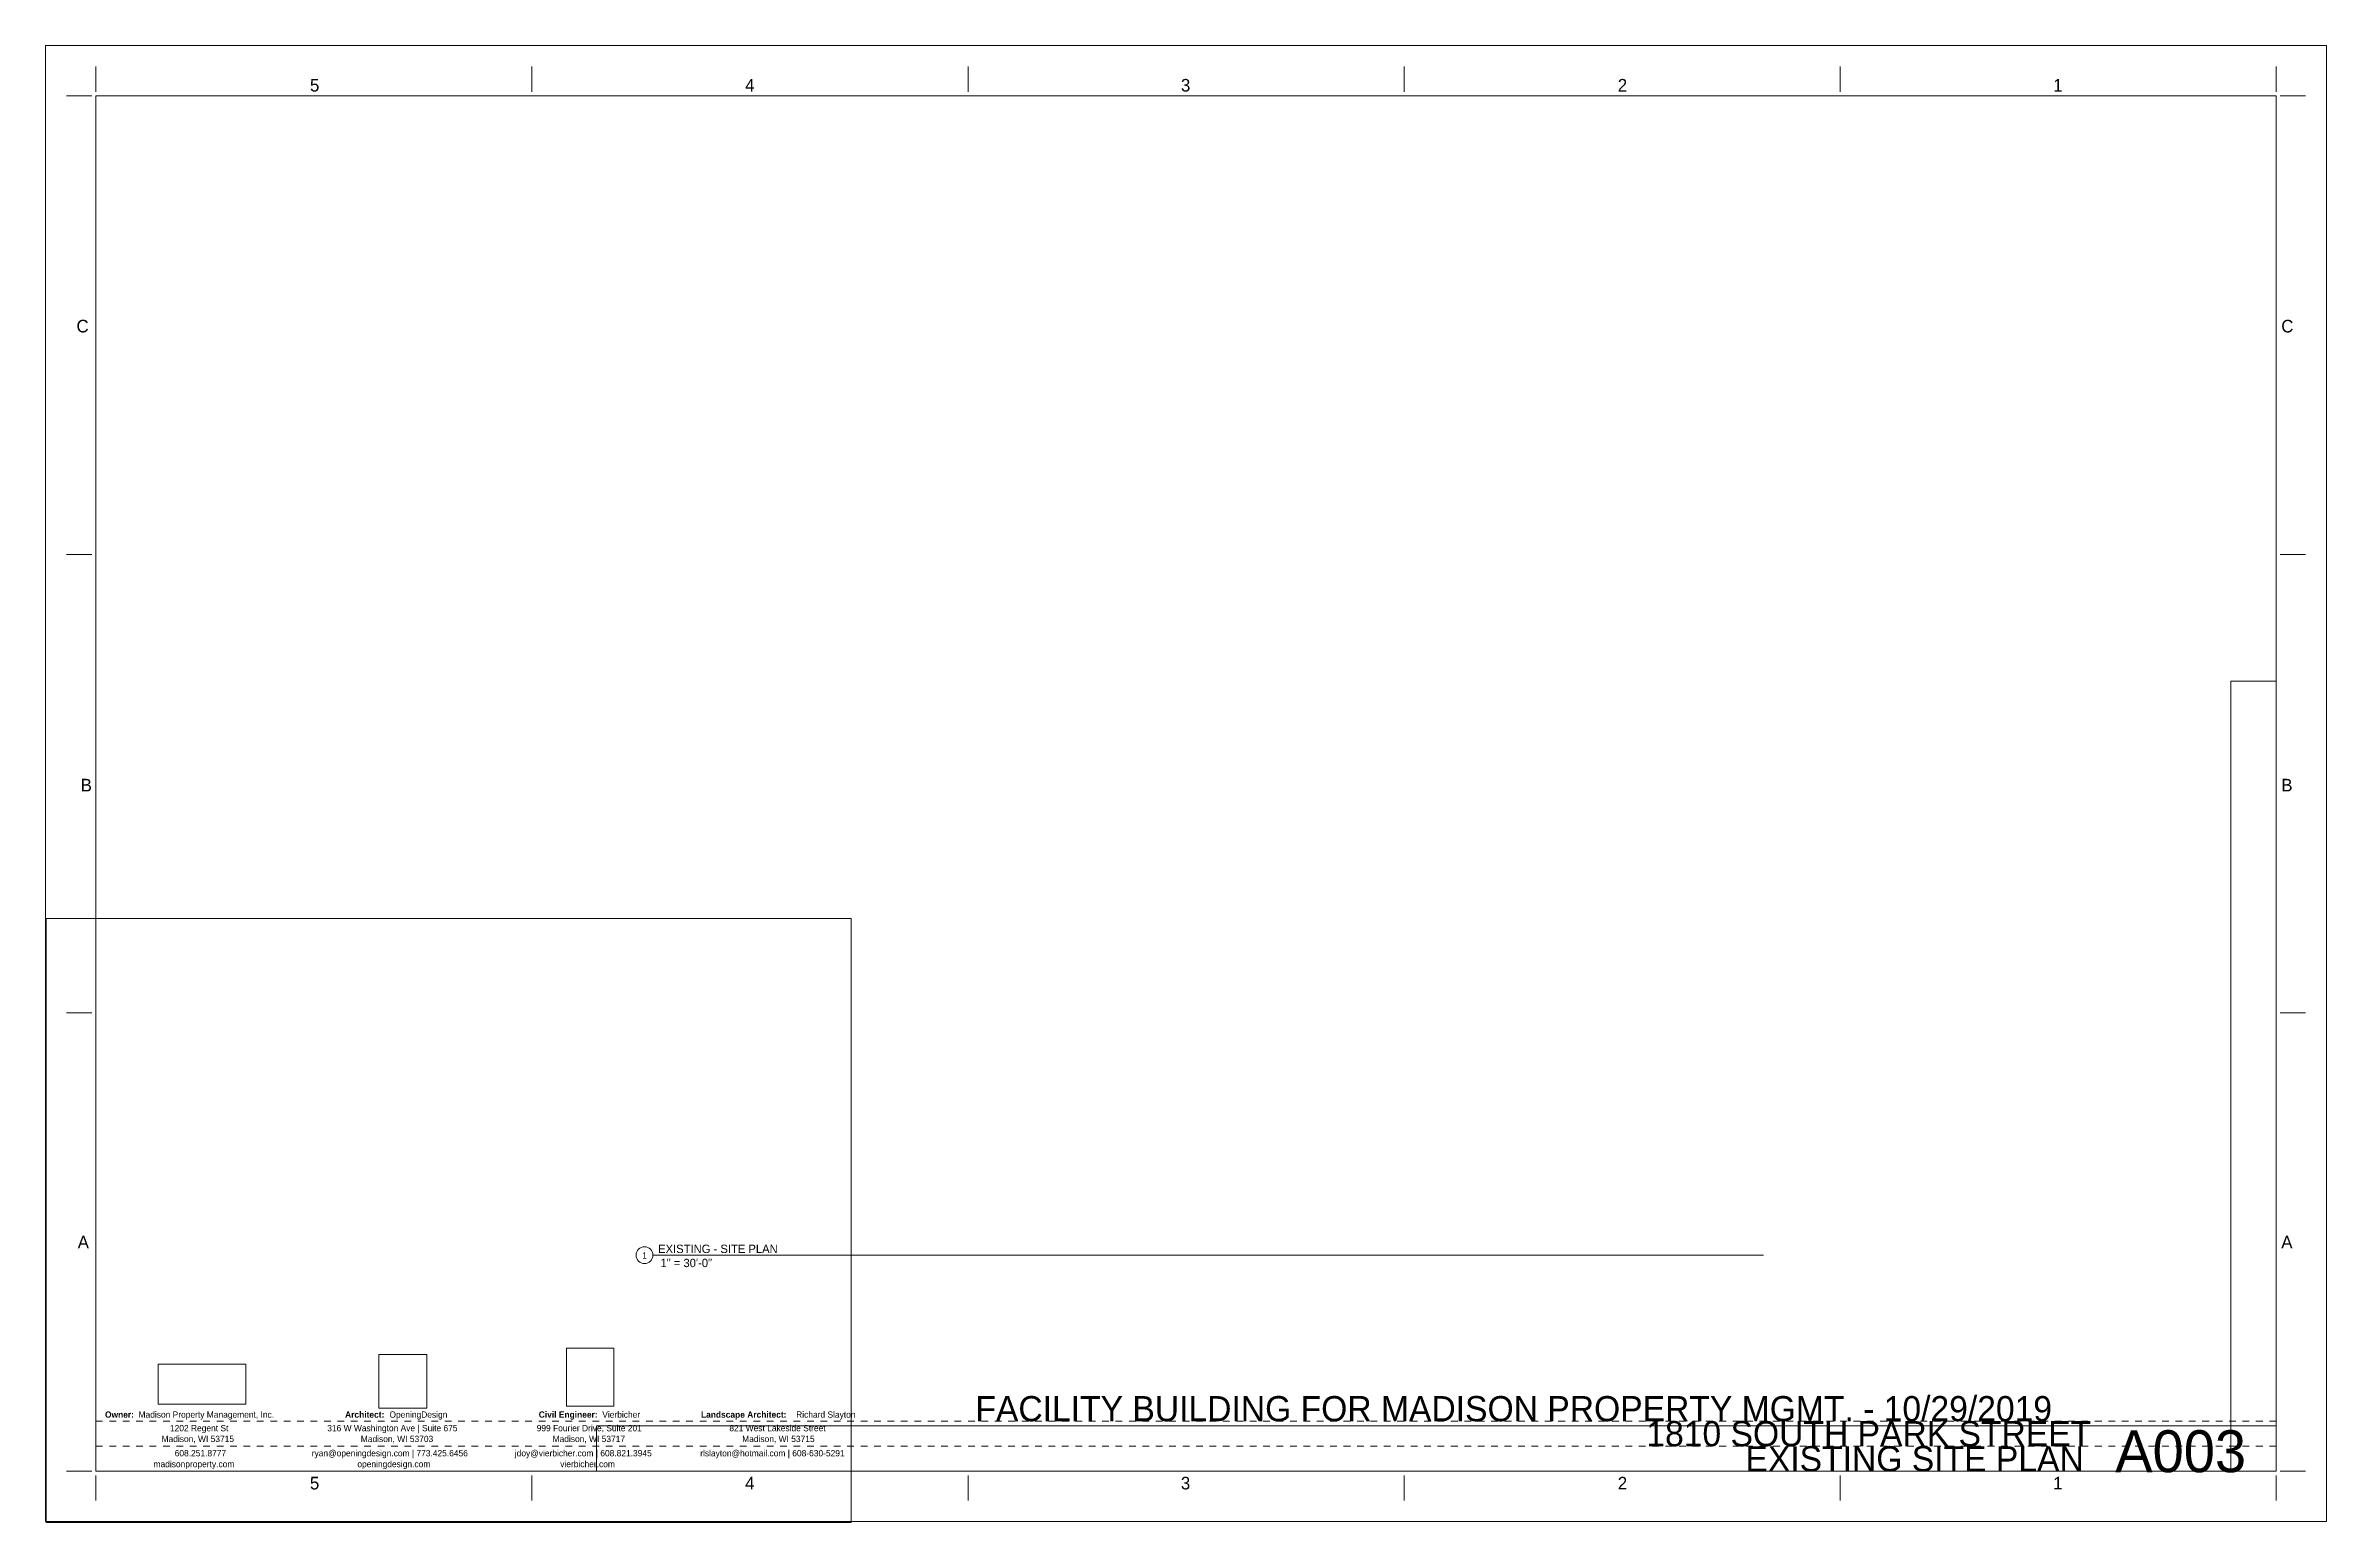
# Paper-space layout 'Layout1' of a CAD drawing. Header units: inches. Extents: x 0 to 34, y 0 to 22.
import ezdxf

# ---------------------------------------------------------------- set-up
doc = ezdxf.new("R2010")
doc.units = ezdxf.units.IN
doc.header["$MEASUREMENT"] = 0
doc.linetypes.add('Dot 1_32_', pattern=[0.03125, 0, -0.03125])
doc.layers.add('G-ANNO-NPLT', color=191, linetype='Continuous', plot=False)
doc.layers.add('G-ANNO-TTLB', color=6, linetype='Continuous', lineweight=9)
doc.layers.add('G-ANNO-TTLB-MEDM', color=33, linetype='Continuous', lineweight=20)
doc.styles.add('Century Gothic', font='', dxfattribs={"height": 0.1875})
doc.styles.add('Century Gothic_1', font='', dxfattribs={"height": 0.09375})
doc.styles.add('Century Gothic_2', font='', dxfattribs={"height": 0.625})
doc.styles.add('Century Gothic_3', font='', dxfattribs={"height": 0.375})
doc.styles.add('Century Gothic_4', font='', dxfattribs={"height": 0.125})
doc.styles.add('Century Gothic_B_1', font='', dxfattribs={"height": 0.09375})
doc.styles.get('Century Gothic').set_extended_font_data('Century Gothic')
doc.styles.get('Century Gothic_1').set_extended_font_data('Century Gothic')
doc.styles.get('Century Gothic_2').set_extended_font_data('Century Gothic')
doc.styles.get('Century Gothic_3').set_extended_font_data('Century Gothic')
doc.styles.get('Century Gothic_4').set_extended_font_data('Century Gothic')
doc.styles.get('Century Gothic_B_1').set_extended_font_data('Century Gothic', bold=True)
picture_1 = doc.add_image_def('image1.jpg', size_in_pixel=(244, 300))
picture_2 = doc.add_image_def('image2.jpg', size_in_pixel=(400, 182))
picture_3 = doc.add_image_def('image3.jpg', size_in_pixel=(547, 610))
picture_4 = doc.add_image_def('image4.jpg', size_in_pixel=(95, 1663))
picture_5 = doc.add_image_def('image5.jpg', size_in_pixel=(3536, 95))

# ---------------------------------------------------------------- blocks, each defined once
blk = doc.blocks.new('OD Title Block - 22x34 - Presentation - one-539370-EXISTING SITE PLAN')
at = {"layer": 'G-ANNO-TTLB'}
for p, q in [((-0.01, 0.014), (-0.01, 22.014)), ((-0.01, 22.014), (33.99, 22.014)), ((-0.01, 22.014), (33.99, 22.014)), ((33.99, 0.014), (33.99, 22.014)), ((-0.01, 0.014), (33.99, 0.014))]:
    blk.add_line(p, q, dxfattribs=at)
at = {"layer": 'G-ANNO-TTLB', "linetype": 'Dot 1_32_', "lineweight": 13}
for p, q in [((0.74, 1.51), (33.24, 1.51)), ((0.74, 1.137), (33.24, 1.137))]:
    blk.add_line(p, q, dxfattribs=at)
at = {"layer": 'G-ANNO-TTLB-MEDM'}
for p, q in [((0.74, 21.326), (0.74, 21.701)), ((7.24, 21.326), (7.24, 21.701)), ((13.74, 21.326), (13.74, 21.701)), ((20.24, 21.326), (20.24, 21.701)), ((26.74, 21.326), (26.74, 21.701)), ((33.24, 21.326), (33.24, 21.701)), ((0.677, 21.264), (0.302, 21.264)), ((0.74, 21.264), (0.74, 0.764)), ((0.74, 21.264), (33.24, 21.264)), ((33.24, 21.264), (33.24, 0.764)), ((33.302, 21.264), (33.677, 21.264)), ((0.677, 14.43), (0.302, 14.43)), ((33.302, 14.43), (33.677, 14.43)), ((0.677, 7.597), (0.302, 7.597)), ((33.302, 7.597), (33.677, 7.597)), ((0.677, 0.764), (0.302, 0.764)), ((0.74, 0.764), (33.24, 0.764)), ((0.74, 0.701), (0.74, 0.326)), ((7.24, 0.701), (7.24, 0.326)), ((13.74, 0.701), (13.74, 0.326)), ((20.24, 0.701), (20.24, 0.326)), ((26.74, 0.701), (26.74, 0.326)), ((33.24, 0.701), (33.24, 0.326)), ((33.302, 0.764), (33.677, 0.764))]:
    blk.add_line(p, q, dxfattribs=at)
at = {"layer": 'G-ANNO-TTLB', "attachment_point": 1}
for s, insert, char_height, width, style in [('5', (3.93, 21.517), 0.188, 0.17675, 'Century Gothic'), ('4', (10.418, 21.517), 0.188, 0.17675, 'Century Gothic'), ('3', (16.914, 21.517), 0.188, 0.17675, 'Century Gothic'), ('2', (23.426, 21.517), 0.188, 0.17675, 'Century Gothic'), ('1', (29.918, 21.517), 0.188, 0.17675, 'Century Gothic'), ('C', (0.45, 17.926), 0.188, 0.25881, 'Century Gothic'), ('C', (33.317, 17.926), 0.188, 0.25881, 'Century Gothic'), ('B', (0.512, 11.084), 0.188, 0.18306, 'Century Gothic'), ('B', (33.317, 11.084), 0.188, 0.18306, 'Century Gothic'), ('A', (0.468, 4.273), 0.188, 0.23672, 'Century Gothic'), ('A', (33.317, 4.273), 0.188, 0.23672, 'Century Gothic'), ('Owner: ', (0.875, 1.654), 0.0937, 0.606, 'Century Gothic_B_1'), ('Madison Property Management, Inc.', (1.375, 1.654), 0.09375, 2.88481, 'Century Gothic_1'), ('1202 Regent St', (1.843, 1.452), 0.09375, 1.14572, 'Century Gothic_1'), ('316 W Washington Ave | Suite 675', (4.188, 1.452), 0.09375, 2.65756, 'Century Gothic_1'), ('Architect: ', (4.454, 1.654), 0.09375, 0.80169, 'Century Gothic_B_1'), ('OpeningDesign', (5.115, 1.654), 0.09375, 1.212, 'Century Gothic_1'), ('999 Fourier Drive, Suite 201', (7.31, 1.452), 0.09375, 2.02316, 'Century Gothic_1'), ('Civil Engineer: ', (7.341, 1.654), 0.09375, 1.14888, 'Century Gothic_B_1'), ('Vierbicher', (8.288, 1.654), 0.0937, 0.79538, 'Century Gothic_1'), ('Landscape Architect: ', (9.759, 1.654), 0.09375, 1.72016, 'Century Gothic_B_1'), ('821 West Lakeside Street', (10.182, 1.452), 0.09375, 1.90637, 'Century Gothic_1'), ('Richard Slayton', (11.178, 1.654), 0.09375, 1.21516, 'Century Gothic_1'), ('Madison, WI 53715', (1.718, 1.291), 0.09375, 1.44556, 'Century Gothic_1'), ('608.251.8777', (1.914, 1.078), 0.09375, 0.97212, 'Century Gothic_1'), ('ryan@openingdesign.com | 773.425.6456', (3.957, 1.078), 0.09375, 3.21937, 'Century Gothic_1'), ('Madison, WI 53703', (4.688, 1.291), 0.09375, 1.44556, 'Century Gothic_1'), ('jdoy@vierbicher.com | 608.821.3945', (6.984, 1.078), 0.09375, 2.80906, 'Century Gothic_1'), ('Madison, WI 53717', (7.547, 1.291), 0.09375, 1.44556, 'Century Gothic_1'), ('rlslayton@hotmail.com | 608-630-5291', (9.748, 1.078), 0.09375, 2.96056, 'Century Gothic_1'), ('Madison, WI 53715', (10.373, 1.291), 0.09375, 1.44556, 'Century Gothic_1'), ('madisonproperty.com', (1.598, 0.916), 0.09375, 1.73909, 'Century Gothic_1'), ('openingdesign.com', (4.637, 0.916), 0.09375, 1.57181, 'Century Gothic_1'), ('vierbicher.com', (7.661, 0.916), 0.09375, 1.17097, 'Century Gothic_1'), ('3', (16.913, 0.679), 0.188, 0.17675, 'Century Gothic'), ('2', (23.426, 0.679), 0.188, 0.17675, 'Century Gothic'), ('5', (3.929, 0.679), 0.188, 0.17675, 'Century Gothic'), ('4', (10.417, 0.679), 0.188, 0.17675, 'Century Gothic'), ('1', (29.917, 0.679), 0.188, 0.17675, 'Century Gothic')]:
    blk.add_mtext(s, dxfattribs=dict(at, insert=insert, char_height=char_height, width=width, style=style))
at = {"layer": 'G-ANNO-TTLB'}
image = blk.add_image(picture_4, insert=(32.567, 0.764), size_in_units=(0.673, 11.775), dxfattribs=at)
image.dxf.flags = 7
image = blk.add_image(picture_3, insert=(4.955, 1.701), size_in_units=(0.719, 0.802), dxfattribs=at)
image.dxf.flags = 7
image = blk.add_image(picture_1, insert=(7.756, 1.732), size_in_units=(0.703, 0.865), dxfattribs=at)
image.dxf.flags = 7
image = blk.add_image(picture_2, insert=(1.667, 1.762), size_in_units=(1.305, 0.594), dxfattribs=at)
image.dxf.flags = 7
image = blk.add_image(picture_5, insert=(8.203, 0.764), size_in_units=(25.037, 0.673), dxfattribs=at)
image.dxf.flags = 7
blk = doc.blocks.new('Viewport - All On-568496-EXISTING SITE PLAN')
at = {"layer": 'G-ANNO-TTLB'}
for start, end in [(360, 180), (180, 360)]:
    blk.add_arc((-0.125, 0), 0.125, start, end, dxfattribs=at)

psp = doc.layouts.get("Layout1")

# ---------------------------------------------------------------- linework, layer by layer
at = {"layer": 'G-ANNO-NPLT', "lineweight": 9}
psp.add_line((9.043, 3.983), (25.601, 3.983), dxfattribs=at)

# ---------------------------------------------------------------- block references
at = {"layer": 'G-ANNO-TTLB'}
for name, p in [('OD Title Block - 22x34 - Presentation - one-539370-EXISTING SITE PLAN', (0, 0)), ('Viewport - All On-568496-EXISTING SITE PLAN', (9.043, 3.983))]:
    psp.add_blockref(name, p, dxfattribs=at)

# ---------------------------------------------------------------- texts
at = {"layer": 'G-ANNO-TTLB', "attachment_point": 1}
for s, insert, char_height, width, style in [('EXISTING - SITE PLAN', (9.12, 4.14), 0.125, 2.02947, 'Century Gothic_4'), ('1', (8.883, 4.026), 0.0937, 0.08837, 'Century Gothic_1'), (' 1" = 30\'-0"', (9.109, 3.93), 0.125, 1.01947, 'Century Gothic_4'), ('FACILITY BUILDING FOR MADISON PROPERTY MGMT. - 10/29/2019', (13.85, 1.883), 0.375, 19.51194, 'Century Gothic_3'), ('1810 SOUTH PARK STREET', (23.852, 1.51), 0.375, 7.38878, 'Century Gothic_3'), ('A003', (30.841, 1.373), 0.625, 2.52816, 'Century Gothic_2'), ('EXISTING SITE PLAN', (25.329, 1.136), 0.375, 5.59919, 'Century Gothic_3')]:
    psp.add_mtext(s, dxfattribs=dict(at, insert=insert, char_height=char_height, width=width, style=style))

# ---------------------------------------------------------------- viewports
at = {"layer": '0'}
psp.add_viewport(center=(6, 4.5), size=(12, 9), view_center_point=(6, 4.5), view_height=12, dxfattribs=at)

doc.saveas('drawing.dxf')
